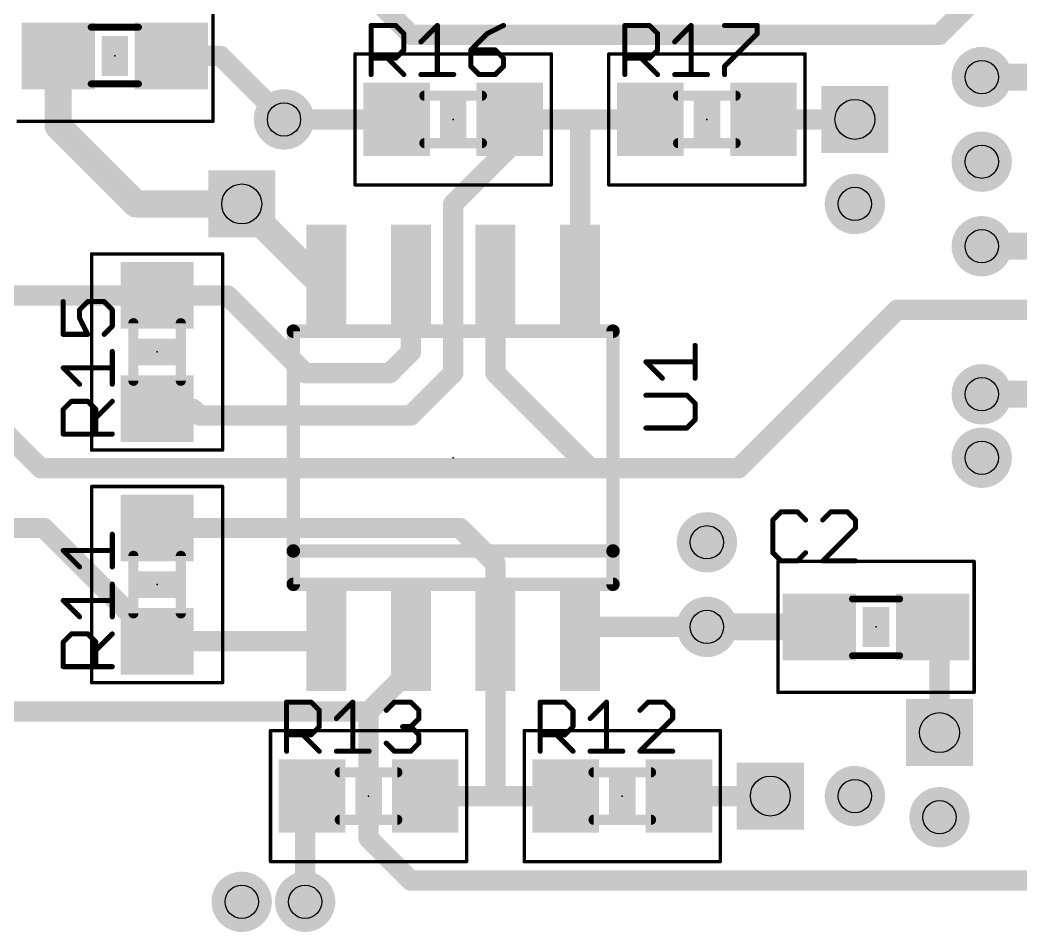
# Model space of a CAD drawing. Extents: x -1 to 68.6, y -1.7 to 63.5.
# Drawn here: x 36.04 to 51.07, y 24.31 to 38 of the extents above; entities that cross this region are included whole.
import ezdxf

# ---------------------------------------------------------------- set-up
doc = ezdxf.new("R2010")
doc.units = 0
for name, color, linetype in [('1', 22, 'CONTINUOUS'), ('18', 82, 'CONTINUOUS'), ('21', 253, 'CONTINUOUS'), ('23', 7, 'CONTINUOUS'), ('25', 253, 'CONTINUOUS'), ('31', 253, 'CONTINUOUS'), ('35', 253, 'CONTINUOUS'), ('39', 22, 'CONTINUOUS'), ('44', 253, 'CONTINUOUS'), ('51', 253, 'CONTINUOUS')]:
    doc.layers.add(name, color=color, linetype=linetype)

# ---------------------------------------------------------------- blocks, each defined once
blk = doc.blocks.new('RECT')
blk.add_solid([(-0.5, -0.5), (0.5, -0.5), (-0.5, 0.5), (0.5, 0.5)])
blk = doc.blocks.new('ROUNDV')
at = {"const_width": 0.5}
blk.add_lwpolyline([(0, -0.25, 1), (0, 0.25, 1), (0, -0.25)], format="xyb", dxfattribs=at)
blk = doc.blocks.new('SQUAREV')
blk.add_solid([(-0.5, -0.5), (0.5, -0.5), (-0.5, 0.5), (0.5, 0.5)])

msp = doc.modelspace()

# ---------------------------------------------------------------- linework, layer by layer
at = {"layer": '1'}
for points, const_width in [([(49.8475, 37.7825), (55.245, 43.18)], 0.3048), ([(41.91, 37.7825), (41.275, 38.4175)], 0.3048), ([(49.8475, 37.7825), (41.91, 37.7825)], 0.3048), ([(36.615, 37.465), (36.615, 36.41)], 0.4064), ([(38.315, 37.465), (39.0525, 37.465)], 0.3048), ([(39.0525, 37.465), (40.005, 36.5125)], 0.3048), ([(51.855, 37.1475), (50.4825, 37.1475)], 0.4064), ([(36.615, 36.41), (37.7825, 35.2425)], 0.4064), ([(40.005, 36.5125), (41.695, 36.5125)], 0.3048), ([(43.18, 36.5125), (43.395, 36.5125)], 0.3048), ([(44.45, 36.5125), (43.395, 36.5125)], 0.3048), ([(43.395, 36.0925), (43.395, 36.5125)], 0.3048), ([(45.505, 36.5125), (44.45, 36.5125)], 0.3048), ([(44.45, 34.1825), (44.45, 36.5125)], 0.3048), ([(48.5775, 36.5125), (47.205, 36.5125)], 0.3048), ([(42.545, 35.2425), (43.395, 36.0925)], 0.3048), ([(37.7825, 35.2425), (39.37, 35.2425)], 0.4064), ([(39.37, 35.2425), (40.43, 34.1825)], 0.4064), ([(42.545, 32.7025), (42.545, 35.2425)], 0.3048), ([(51.855, 34.6075), (50.4825, 34.6075)], 0.4064), ([(40.43, 34.1825), (40.64, 34.1825)], 0.4064), ([(41.91, 33.02), (41.91, 34.1825)], 0.3048), ([(43.18, 34.1825), (43.18, 32.7025)], 0.3048), ([(34.925, 33.87), (38.1, 33.87)], 0.3048), ([(39.155, 33.87), (38.1, 33.87)], 0.3048), ([(39.155, 33.87), (40.3225, 32.7025)], 0.3048), ([(46.8313, 31.2738), (49.2125, 33.655)], 0.3048), ([(49.2125, 33.655), (54.61, 33.655)], 0.3048), ([(41.5925, 32.7025), (41.91, 33.02)], 0.3048), ([(40.3225, 32.7025), (41.5925, 32.7025)], 0.3048), ([(42.545, 32.7025), (41.91, 32.0675)], 0.3048), ([(43.18, 32.7025), (44.6088, 31.2738)], 0.3048), ([(51.855, 32.385), (50.4825, 32.385)], 0.4064), ([(36.3538, 31.2738), (35.4575, 32.17)], 0.3048), ([(38.6325, 32.17), (38.1, 32.17)], 0.3048), ([(38.735, 32.0675), (38.6325, 32.17)], 0.3048), ([(41.91, 32.0675), (38.735, 32.0675)], 0.3048), ([(44.6088, 31.2738), (36.3538, 31.2738)], 0.3048), ([(46.8313, 31.2738), (44.6088, 31.2738)], 0.3048), ([(36.4, 30.3775), (34.925, 30.3775)], 0.3048), ([(38.1, 28.6775), (36.4, 30.3775)], 0.3048), ([(42.6475, 30.3775), (38.1, 30.3775)], 0.3048), ([(43.18, 29.845), (42.6475, 30.3775)], 0.3048), ([(43.18, 29.845), (43.18, 28.6825)], 0.3048), ([(44.45, 28.6825), (44.66, 28.8925)], 0.3048), ([(44.66, 28.8925), (46.355, 28.8925)], 0.3048), ([(48.045, 28.8925), (46.355, 28.8925)], 0.4064), ([(49.745, 28.8925), (49.8475, 28.79)], 0.3048), ([(38.1, 28.6775), (38.105, 28.6825)], 0.4064), ([(49.8475, 28.79), (49.8475, 27.305)], 0.3048), ([(40.635, 28.6775), (38.1, 28.6775)], 0.3048), ([(40.64, 28.6825), (40.635, 28.6775)], 0.3048), ([(41.91, 28.2575), (41.91, 28.6825)], 0.3048), ([(43.18, 28.6825), (43.18, 26.3525)], 0.3048), ([(41.275, 27.6225), (41.91, 28.2575)], 0.3048), ([(35.2425, 27.6225), (41.275, 27.6225)], 0.3048), ([(41.275, 27.6225), (41.275, 25.7175)], 0.3048), ([(40.425, 26.3525), (40.3225, 26.25)], 0.3048), ([(43.18, 26.3525), (42.125, 26.3525)], 0.3048), ([(44.235, 26.3525), (43.18, 26.3525)], 0.3048), ([(45.935, 26.3525), (47.3075, 26.3525)], 0.3048), ([(40.3225, 26.25), (40.3225, 24.765)], 0.3048), ([(41.275, 25.7175), (41.91, 25.0825)], 0.3048), ([(41.91, 25.0825), (52.07, 25.0825)], 0.3048)]:
    msp.add_lwpolyline(points, dxfattribs=dict(at, const_width=const_width))
for points, const_width in [([(41.91, 37.8587, 1), (41.91, 37.7063)], 0.1524), ([(41.8561, 37.7286, 1), (41.9639, 37.8364)], 0.1524), ([(49.7936, 37.8364, 1), (49.9014, 37.7286)], 0.1524), ([(49.8475, 37.7063, 1), (49.8475, 37.8587)], 0.1524), ([(36.7166, 37.465, 1), (36.5134, 37.465)], 0.2032), ([(38.315, 37.5412, 1), (38.315, 37.3888)], 0.1524), ([(39.1064, 37.5189, 1), (38.9986, 37.4111)], 0.1524), ([(39.0525, 37.3888, 1), (39.0525, 37.5412)], 0.1524), ([(50.4825, 37.2491, 1), (50.4825, 37.0459)], 0.2032), ([(36.6868, 36.4818, 1), (36.5432, 36.3382)], 0.2032), ([(40.005, 36.5887, 1), (40.005, 36.4363)], 0.1524), ([(39.9511, 36.4586, 1), (40.0589, 36.5664)], 0.1524), ([(41.695, 36.4363, 1), (41.695, 36.5887)], 0.1524), ([(43.18, 36.5887, 1), (43.18, 36.4363)], 0.1524), ([(43.395, 36.5887, 1), (43.395, 36.4363)], 0.1524), ([(43.4712, 36.5125, 1), (43.3188, 36.5125)], 0.1524), ([(43.395, 36.4363, 1), (43.395, 36.5887)], 0.1524), ([(44.45, 36.5887, 1), (44.45, 36.4363)], 0.1524), ([(44.5262, 36.5125, 1), (44.3738, 36.5125)], 0.1524), ([(44.45, 36.4363, 1), (44.45, 36.5887)], 0.1524), ([(45.505, 36.4363, 1), (45.505, 36.5887)], 0.1524), ([(47.205, 36.5887, 1), (47.205, 36.4363)], 0.1524), ([(48.5775, 36.4363, 1), (48.5775, 36.5887)], 0.1524), ([(36.5134, 36.41, 1), (36.7166, 36.41)], 0.2032), ([(43.4489, 36.0386, 1), (43.3411, 36.1464)], 0.1524), ([(43.3188, 36.0925, 1), (43.4712, 36.0925)], 0.1524), ([(37.7825, 35.3441, 1), (37.7825, 35.1409)], 0.2032), ([(37.7107, 35.1707, 1), (37.8543, 35.3143)], 0.2032), ([(39.4418, 35.3143, 1), (39.2982, 35.1707)], 0.2032), ([(39.37, 35.1409, 1), (39.37, 35.3441)], 0.2032), ([(42.6212, 35.2425, 1), (42.4688, 35.2425)], 0.1524), ([(42.4911, 35.2964, 1), (42.5989, 35.1886)], 0.1524), ([(50.4825, 34.7091, 1), (50.4825, 34.5059)], 0.2032), ([(40.43, 34.2841, 1), (40.43, 34.0809)], 0.2032), ([(40.3582, 34.1107, 1), (40.5018, 34.2543)], 0.2032), ([(40.64, 34.0809, 1), (40.64, 34.2841)], 0.2032), ([(41.9862, 34.1825, 1), (41.8338, 34.1825)], 0.1524), ([(43.2562, 34.1825, 1), (43.1038, 34.1825)], 0.1524), ([(44.3738, 34.1825, 1), (44.5262, 34.1825)], 0.1524), ([(38.1, 33.9462, 1), (38.1, 33.7938)], 0.1524), ([(38.1, 33.7938, 1), (38.1, 33.9462)], 0.1524), ([(39.2089, 33.9239, 1), (39.1011, 33.8161)], 0.1524), ([(39.155, 33.7938, 1), (39.155, 33.9462)], 0.1524), ([(49.2125, 33.7312, 1), (49.2125, 33.5788)], 0.1524), ([(49.2664, 33.6011, 1), (49.1586, 33.7089)], 0.1524), ([(41.8338, 33.02, 1), (41.9862, 33.02)], 0.1524), ([(41.9639, 32.9661, 1), (41.8561, 33.0739)], 0.1524), ([(40.3225, 32.7787, 1), (40.3225, 32.6263)], 0.1524), ([(40.2686, 32.6486, 1), (40.3764, 32.7564)], 0.1524), ([(41.5386, 32.7564, 1), (41.6464, 32.6486)], 0.1524), ([(41.5925, 32.6263, 1), (41.5925, 32.7787)], 0.1524), ([(42.4688, 32.7025, 1), (42.6212, 32.7025)], 0.1524), ([(42.5989, 32.6486, 1), (42.4911, 32.7564)], 0.1524), ([(43.2339, 32.7564, 1), (43.1261, 32.6486)], 0.1524), ([(43.1038, 32.7025, 1), (43.2562, 32.7025)], 0.1524), ([(50.4825, 32.4866, 1), (50.4825, 32.2834)], 0.2032), ([(38.1, 32.2462, 1), (38.1, 32.0938)], 0.1524), ([(38.6864, 32.2239, 1), (38.5786, 32.1161)], 0.1524), ([(38.6325, 32.0938, 1), (38.6325, 32.2462)], 0.1524), ([(38.735, 32.1437, 1), (38.735, 31.9913)], 0.1524), ([(38.6811, 32.0136, 1), (38.7889, 32.1214)], 0.1524), ([(41.8561, 32.1214, 1), (41.9639, 32.0136)], 0.1524), ([(41.91, 31.9913, 1), (41.91, 32.1437)], 0.1524), ([(36.3538, 31.35, 1), (36.3538, 31.1976)], 0.1524), ([(44.6088, 31.35, 1), (44.6088, 31.1976)], 0.1524), ([(44.6088, 31.1976, 1), (44.6088, 31.35)], 0.1524), ([(46.8313, 31.1976, 1), (46.8313, 31.35)], 0.1524), ([(36.2999, 31.2199, 1), (36.4076, 31.3276)], 0.1524), ([(44.5549, 31.2199, 1), (44.6626, 31.3276)], 0.1524), ([(46.7774, 31.3276, 1), (46.8851, 31.2199)], 0.1524), ([(36.4539, 30.4314, 1), (36.3461, 30.3236)], 0.1524), ([(36.4, 30.3013, 1), (36.4, 30.4537)], 0.1524), ([(38.1, 30.4537, 1), (38.1, 30.3013)], 0.1524), ([(42.7014, 30.4314, 1), (42.5936, 30.3236)], 0.1524), ([(42.6475, 30.3013, 1), (42.6475, 30.4537)], 0.1524), ([(43.2562, 29.845, 1), (43.1038, 29.845)], 0.1524), ([(43.1261, 29.7911, 1), (43.2339, 29.8989)], 0.1524), ([(44.66, 28.9687, 1), (44.66, 28.8163)], 0.1524), ([(44.7139, 28.8386, 1), (44.6061, 28.9464)], 0.1524), ([(46.355, 28.9941, 1), (46.355, 28.7909)], 0.2032), ([(46.355, 28.8163, 1), (46.355, 28.9687)], 0.1524), ([(48.045, 28.7909, 1), (48.045, 28.9941)], 0.2032), ([(49.7989, 28.9464, 1), (49.6911, 28.8386)], 0.1524), ([(38.1768, 28.6107, 1), (38.0332, 28.7543)], 0.2032), ([(49.9237, 28.79, 1), (49.7713, 28.79)], 0.1524), ([(49.7936, 28.7361, 1), (49.9014, 28.8439)], 0.1524), ([(38.0282, 28.7493, 1), (38.1718, 28.6057)], 0.2032), ([(38.1, 28.7537, 1), (38.1, 28.6013)], 0.1524), ([(38.0461, 28.6236, 1), (38.1539, 28.7314)], 0.1524), ([(40.5811, 28.7314, 1), (40.6889, 28.6236)], 0.1524), ([(40.6939, 28.6286, 1), (40.5861, 28.7364)], 0.1524), ([(40.635, 28.6013, 1), (40.635, 28.7537)], 0.1524), ([(41.9862, 28.6825, 1), (41.8338, 28.6825)], 0.1524), ([(43.2562, 28.6825, 1), (43.1038, 28.6825)], 0.1524), ([(43.1038, 28.6825, 1), (43.2562, 28.6825)], 0.1524), ([(44.3961, 28.7364, 1), (44.5039, 28.6286)], 0.1524), ([(41.9639, 28.2036, 1), (41.8561, 28.3114)], 0.1524), ([(41.8338, 28.2575, 1), (41.9862, 28.2575)], 0.1524), ([(41.3512, 27.6225, 1), (41.1988, 27.6225)], 0.1524), ([(41.2211, 27.6764, 1), (41.3289, 27.5686)], 0.1524), ([(41.275, 27.5463, 1), (41.275, 27.6987)], 0.1524), ([(49.7713, 27.305, 1), (49.9237, 27.305)], 0.1524), ([(40.4789, 26.2986, 1), (40.3711, 26.4064)], 0.1524), ([(42.125, 26.4287, 1), (42.125, 26.2763)], 0.1524), ([(43.18, 26.4287, 1), (43.18, 26.2763)], 0.1524), ([(43.18, 26.2763, 1), (43.18, 26.4287)], 0.1524), ([(44.235, 26.2763, 1), (44.235, 26.4287)], 0.1524), ([(45.935, 26.4287, 1), (45.935, 26.2763)], 0.1524), ([(47.3075, 26.2763, 1), (47.3075, 26.4287)], 0.1524), ([(40.3987, 26.25, 1), (40.2463, 26.25)], 0.1524), ([(40.2686, 26.3039, 1), (40.3764, 26.1961)], 0.1524), ([(43.1038, 26.3525, 1), (43.2562, 26.3525)], 0.1524), ([(41.3289, 25.7714, 1), (41.2211, 25.6636)], 0.1524), ([(41.1988, 25.7175, 1), (41.3512, 25.7175)], 0.1524), ([(41.91, 25.1587, 1), (41.91, 25.0063)], 0.1524), ([(41.8561, 25.0286, 1), (41.9639, 25.1364)], 0.1524), ([(40.2463, 24.765, 1), (40.3987, 24.765)], 0.1524)]:
    msp.add_lwpolyline(points, format="xyb", dxfattribs=dict(at, const_width=const_width))
at = {"layer": '21', "const_width": 0.2032}
for points in [[(40.145, 30.0325), (40.145, 33.3325)], [(44.945, 33.3325), (44.945, 30.0325)], [(40.145, 29.5325), (40.145, 30.0325)], [(44.945, 30.0325), (40.145, 30.0325)], [(44.945, 30.0325), (44.945, 29.5325)]]:
    msp.add_lwpolyline(points, dxfattribs=at)
at = {"layer": '21', "const_width": 0.1016}
for points in [[(40.1958, 33.3325, 1), (40.0942, 33.3325)], [(44.9958, 33.3325, 1), (44.8942, 33.3325)], [(40.1958, 30.0325, 1), (40.0942, 30.0325)], [(40.145, 30.0833, 1), (40.145, 29.9817)], [(40.0942, 30.0325, 1), (40.1958, 30.0325)], [(44.9958, 30.0325, 1), (44.8942, 30.0325)], [(44.8942, 30.0325, 1), (44.9958, 30.0325)], [(44.945, 29.9817, 1), (44.945, 30.0833)], [(40.0942, 29.5325, 1), (40.1958, 29.5325)], [(44.8942, 29.5325, 1), (44.9958, 29.5325)]]:
    msp.add_lwpolyline(points, format="xyb", dxfattribs=at)
at = {"layer": '23'}
for p in [(37.465, 37.465), (42.545, 36.5125), (46.355, 36.5125), (38.1, 33.02), (42.545, 31.4325), (38.1, 29.5275), (48.895, 28.8925), (41.275, 26.3525), (45.085, 26.3525)]:
    msp.add_point(p, dxfattribs=at)
at = {"layer": '25', "const_width": 0.0381}
for points in [[(41.3321, 37.9228, 1), (41.294, 37.9228)], [(41.3131, 37.9419, 1), (41.3131, 37.9038)], [(41.6952, 37.9363, 1), (41.6682, 37.9094)], [(41.6817, 37.9038, 1), (41.6817, 37.9419)], [(42.3263, 37.9228, 1), (42.2882, 37.9228)], [(42.3207, 37.9094, 1), (42.2938, 37.9363)], [(43.3099, 37.9058, 1), (43.2929, 37.9399)], [(45.1231, 37.9419, 1), (45.1231, 37.9038)], [(45.1422, 37.9228, 1), (45.1041, 37.9228)], [(45.5052, 37.9363, 1), (45.4782, 37.9094)], [(45.4917, 37.9038, 1), (45.4917, 37.9419)], [(46.1363, 37.9228, 1), (46.0982, 37.9228)], [(46.1307, 37.9094, 1), (46.1038, 37.9363)], [(46.6199, 37.9419, 1), (46.6199, 37.9038)], [(47.1305, 37.9228, 1), (47.0924, 37.9228)], [(47.1114, 37.9038, 1), (47.1114, 37.9419)], [(41.8236, 37.8, 1), (41.7855, 37.8)], [(41.7911, 37.7865, 1), (41.8181, 37.8134)], [(43.0472, 37.817, 1), (43.0642, 37.7829)], [(43.0691, 37.7865, 1), (43.0422, 37.8134)], [(45.6336, 37.8, 1), (45.5955, 37.8)], [(45.6011, 37.7865, 1), (45.6281, 37.8134)], [(47.0924, 37.8, 1), (47.1305, 37.8)], [(47.1249, 37.7865, 1), (47.0979, 37.8134)], [(41.8181, 37.5407, 1), (41.7911, 37.5677)], [(42.048, 37.6906, 1), (42.075, 37.6636)], [(42.8099, 37.5733, 1), (42.8099, 37.5352)], [(42.7965, 37.5677, 1), (42.8234, 37.5407)], [(42.829, 37.5542, 1), (42.7909, 37.5542)], [(43.192, 37.5677, 1), (43.1651, 37.5407)], [(43.1785, 37.5352, 1), (43.1785, 37.5733)], [(45.6281, 37.5407, 1), (45.6011, 37.5677)], [(45.858, 37.6906, 1), (45.885, 37.6636)], [(41.3131, 37.4504, 1), (41.3131, 37.4123)], [(41.5723, 37.4448, 1), (41.5454, 37.4179)], [(41.6682, 37.4448, 1), (41.6952, 37.4179)], [(41.6817, 37.4123, 1), (41.6817, 37.4504)], [(41.7855, 37.5542, 1), (41.8236, 37.5542)], [(43.3205, 37.4313, 1), (43.2824, 37.4313)], [(43.2879, 37.4179, 1), (43.3149, 37.4448)], [(45.1231, 37.4504, 1), (45.1231, 37.4123)], [(45.3823, 37.4448, 1), (45.3554, 37.4179)], [(45.4782, 37.4448, 1), (45.5052, 37.4179)], [(45.4917, 37.4123, 1), (45.4917, 37.4504)], [(45.5955, 37.5542, 1), (45.6336, 37.5542)], [(42.8234, 37.3219, 1), (42.7965, 37.295)], [(42.7909, 37.3085, 1), (42.829, 37.3085)], [(43.2824, 37.3085, 1), (43.3205, 37.3085)], [(43.3149, 37.295, 1), (43.2879, 37.3219)], [(46.639, 37.3085, 1), (46.6009, 37.3085)], [(46.6065, 37.3219, 1), (46.6334, 37.295)], [(41.294, 37.1856, 1), (41.3321, 37.1856)], [(41.7911, 37.1721, 1), (41.8181, 37.1991)], [(42.0615, 37.2047, 1), (42.0615, 37.1666)], [(42.2882, 37.1856, 1), (42.3263, 37.1856)], [(42.553, 37.1666, 1), (42.553, 37.2047)], [(42.9328, 37.2047, 1), (42.9328, 37.1666)], [(42.9193, 37.1721, 1), (42.9463, 37.1991)], [(43.1651, 37.1991, 1), (43.192, 37.1721)], [(43.1785, 37.1666, 1), (43.1785, 37.2047)], [(45.1041, 37.1856, 1), (45.1422, 37.1856)], [(45.6011, 37.1721, 1), (45.6281, 37.1991)], [(45.8715, 37.2047, 1), (45.8715, 37.1666)], [(46.0982, 37.1856, 1), (46.1363, 37.1856)], [(46.363, 37.1666, 1), (46.363, 37.2047)], [(46.6009, 37.1856, 1), (46.639, 37.1856)], [(36.7087, 33.7764, 1), (36.6706, 33.7764)], [(36.9219, 33.667, 1), (36.9489, 33.6401)], [(36.9545, 33.6535, 1), (36.9164, 33.6535)], [(37.0583, 33.7955, 1), (37.0583, 33.7574)], [(37.0718, 33.7629, 1), (37.0448, 33.7899)], [(37.3175, 33.7899, 1), (37.2906, 33.7629)], [(37.304, 33.7574, 1), (37.304, 33.7955)], [(37.446, 33.6535, 1), (37.4079, 33.6535)], [(37.4134, 33.6401, 1), (37.4404, 33.667)], [(36.9525, 33.5392, 1), (36.9184, 33.5222)], [(36.9164, 33.5307, 1), (36.9545, 33.5307)], [(37.4079, 33.4078, 1), (37.446, 33.4078)], [(37.4404, 33.3943, 1), (37.4134, 33.4213)], [(36.6897, 33.304, 1), (36.6897, 33.2659)], [(36.6706, 33.2849, 1), (36.7087, 33.2849)], [(37.0412, 33.2764, 1), (37.0753, 33.2935)], [(37.0583, 33.2659, 1), (37.0583, 33.304)], [(37.2906, 33.2984, 1), (37.3175, 33.2715)], [(37.446, 33.028, 1), (37.4079, 33.028)], [(46.1962, 33.1187, 1), (46.1581, 33.1187)], [(36.7031, 32.7957, 1), (36.6762, 32.7688)], [(36.6897, 32.8013, 1), (36.6897, 32.7632)], [(37.4269, 32.7632, 1), (37.4269, 32.8013)], [(45.44, 32.892, 1), (45.44, 32.8539)], [(45.4534, 32.8864, 1), (45.4265, 32.8595)], [(46.1772, 32.8539, 1), (46.1772, 32.892)], [(45.6722, 32.6137, 1), (45.6992, 32.6407)], [(46.1581, 32.6272, 1), (46.1962, 32.6272)], [(36.9219, 32.523, 1), (36.9489, 32.55)], [(37.4079, 32.5365, 1), (37.446, 32.5365)], [(36.8125, 32.2986, 1), (36.8125, 32.2605)], [(36.826, 32.2661, 1), (36.7991, 32.2931)], [(37.0718, 32.2931, 1), (37.0448, 32.2661)], [(37.0583, 32.2605, 1), (37.0583, 32.2986)], [(37.4404, 32.2661, 1), (37.4134, 32.2931)], [(45.44, 32.3893, 1), (45.44, 32.3512)], [(46.0678, 32.3837, 1), (46.0409, 32.3568)], [(46.0543, 32.3512, 1), (46.0543, 32.3893)], [(36.6762, 32.1702, 1), (36.7031, 32.1432)], [(36.7087, 32.1567, 1), (36.6706, 32.1567)], [(37.2002, 32.1567, 1), (37.1621, 32.1567)], [(37.1677, 32.1432, 1), (37.1946, 32.1702)], [(46.1962, 32.2474, 1), (46.1581, 32.2474)], [(46.1637, 32.2339, 1), (46.1907, 32.2609)], [(37.1677, 32.0473, 1), (37.1946, 32.0204)], [(46.1581, 32.0016, 1), (46.1962, 32.0016)], [(46.1907, 31.9882, 1), (46.1637, 32.0151)], [(45.44, 31.8978, 1), (45.44, 31.8597)], [(46.0409, 31.8922, 1), (46.0678, 31.8653)], [(46.0543, 31.8597, 1), (46.0543, 31.8978)], [(36.6897, 31.8072, 1), (36.6897, 31.7691)], [(36.6706, 31.7881, 1), (36.7087, 31.7881)], [(37.1621, 31.7881, 1), (37.2002, 31.7881)], [(37.4269, 31.7691, 1), (37.4269, 31.8072)], [(47.3647, 30.4975, 1), (47.3266, 30.4975)], [(47.3321, 30.5109, 1), (47.3591, 30.484)], [(47.4685, 30.6394, 1), (47.4685, 30.6013)], [(47.4819, 30.6069, 1), (47.455, 30.6338)], [(47.7277, 30.6338, 1), (47.7007, 30.6069)], [(47.7142, 30.6013, 1), (47.7142, 30.6394)], [(47.8236, 30.484, 1), (47.8506, 30.5109)], [(48.0805, 30.5109, 1), (48.1075, 30.484)], [(48.2169, 30.6394, 1), (48.2169, 30.6013)], [(48.2304, 30.6069, 1), (48.2034, 30.6338)], [(48.4761, 30.6338, 1), (48.4492, 30.6069)], [(48.4626, 30.6013, 1), (48.4626, 30.6394)], [(48.6046, 30.4975, 1), (48.5665, 30.4975)], [(48.572, 30.484, 1), (48.599, 30.5109)], [(48.5665, 30.3746, 1), (48.6046, 30.3746)], [(48.599, 30.3611, 1), (48.572, 30.3881)], [(37.446, 30.2839, 1), (37.4079, 30.2839)], [(36.6897, 30.0572, 1), (36.6897, 30.0191)], [(36.7031, 30.0516, 1), (36.6762, 30.0247)], [(37.4269, 30.0191, 1), (37.4269, 30.0572)], [(47.3591, 30.0194, 1), (47.3321, 29.9925)], [(47.3266, 30.006, 1), (47.3647, 30.006)], [(47.4685, 29.9022, 1), (47.4685, 29.8641)], [(47.455, 29.8696, 1), (47.4819, 29.8966)], [(47.7007, 29.8966, 1), (47.7277, 29.8696)], [(47.7142, 29.8641, 1), (47.7142, 29.9022)], [(47.8506, 29.9925, 1), (47.8236, 30.0194)], [(48.094, 29.9022, 1), (48.094, 29.8641)], [(48.0805, 29.8966, 1), (48.1075, 29.8696)], [(48.5855, 29.8641, 1), (48.5855, 29.9022)], [(36.9219, 29.779, 1), (36.9489, 29.8059)], [(37.4079, 29.7924, 1), (37.446, 29.7924)], [(37.446, 29.5355, 1), (37.4079, 29.5355)], [(36.6897, 29.3088, 1), (36.6897, 29.2707)], [(36.7031, 29.3032, 1), (36.6762, 29.2763)], [(37.4269, 29.2707, 1), (37.4269, 29.3088)], [(36.9219, 29.0305, 1), (36.9489, 29.0575)], [(37.4079, 29.044, 1), (37.446, 29.044)], [(36.8125, 28.8061, 1), (36.8125, 28.768)], [(36.826, 28.7736, 1), (36.7991, 28.8006)], [(37.0718, 28.8006, 1), (37.0448, 28.7736)], [(37.0583, 28.768, 1), (37.0583, 28.8061)], [(37.4404, 28.7736, 1), (37.4134, 28.8006)], [(36.6762, 28.6777, 1), (36.7031, 28.6507)], [(36.7087, 28.6642, 1), (36.6706, 28.6642)], [(37.2002, 28.6642, 1), (37.1621, 28.6642)], [(37.1677, 28.5548, 1), (37.1946, 28.5279)], [(37.1677, 28.6507, 1), (37.1946, 28.6777)], [(36.6897, 28.3147, 1), (36.6897, 28.2766)], [(36.6706, 28.2956, 1), (36.7087, 28.2956)], [(37.1621, 28.2956, 1), (37.2002, 28.2956)], [(37.4269, 28.2766, 1), (37.4269, 28.3147)], [(40.0431, 27.7819, 1), (40.0431, 27.7438)], [(40.0622, 27.7628, 1), (40.0241, 27.7628)], [(40.4252, 27.7763, 1), (40.3982, 27.7494)], [(40.4117, 27.7438, 1), (40.4117, 27.7819)], [(40.5536, 27.64, 1), (40.5155, 27.64)], [(40.5211, 27.6265, 1), (40.5481, 27.6534)], [(41.0563, 27.7628, 1), (41.0182, 27.7628)], [(41.0507, 27.7494, 1), (41.0238, 27.7763)], [(41.5265, 27.6534, 1), (41.5534, 27.6265)], [(41.6628, 27.7819, 1), (41.6628, 27.7438)], [(41.6763, 27.7494, 1), (41.6493, 27.7763)], [(41.922, 27.7763, 1), (41.8951, 27.7494)], [(41.9085, 27.7438, 1), (41.9085, 27.7819)], [(42.0505, 27.64, 1), (42.0124, 27.64)], [(42.0179, 27.6265, 1), (42.0449, 27.6534)], [(43.8531, 27.7819, 1), (43.8531, 27.7438)], [(43.8722, 27.7628, 1), (43.8341, 27.7628)], [(44.2352, 27.7763, 1), (44.2082, 27.7494)], [(44.2217, 27.7438, 1), (44.2217, 27.7819)], [(44.3636, 27.64, 1), (44.3255, 27.64)], [(44.3311, 27.6265, 1), (44.3581, 27.6534)], [(44.8663, 27.7628, 1), (44.8282, 27.7628)], [(44.8607, 27.7494, 1), (44.8338, 27.7763)], [(45.3365, 27.6534, 1), (45.3634, 27.6265)], [(45.4728, 27.7819, 1), (45.4728, 27.7438)], [(45.4863, 27.7494, 1), (45.4593, 27.7763)], [(45.732, 27.7763, 1), (45.7051, 27.7494)], [(45.7185, 27.7438, 1), (45.7185, 27.7819)], [(45.8605, 27.64, 1), (45.8224, 27.64)], [(45.8279, 27.6265, 1), (45.8549, 27.6534)], [(40.778, 27.5306, 1), (40.805, 27.5036)], [(42.0124, 27.5171, 1), (42.0505, 27.5171)], [(42.0449, 27.5036, 1), (42.0179, 27.5306)], [(44.588, 27.5306, 1), (44.615, 27.5036)], [(45.8224, 27.5171, 1), (45.8605, 27.5171)], [(45.8549, 27.5036, 1), (45.8279, 27.5306)], [(40.5155, 27.3942, 1), (40.5536, 27.3942)], [(40.5481, 27.3807, 1), (40.5211, 27.4077)], [(41.7857, 27.4133, 1), (41.7857, 27.3752)], [(41.922, 27.4077, 1), (41.8951, 27.3807)], [(41.8951, 27.4077, 1), (41.922, 27.3807)], [(41.9085, 27.3752, 1), (41.9085, 27.4133)], [(44.3255, 27.3942, 1), (44.3636, 27.3942)], [(44.3581, 27.3807, 1), (44.3311, 27.4077)], [(40.0431, 27.2904, 1), (40.0431, 27.2523)], [(40.3023, 27.2848, 1), (40.2754, 27.2579)], [(40.3982, 27.2848, 1), (40.4252, 27.2579)], [(40.4117, 27.2523, 1), (40.4117, 27.2904)], [(42.0505, 27.2713, 1), (42.0124, 27.2713)], [(42.0179, 27.2579, 1), (42.0449, 27.2848)], [(43.8531, 27.2904, 1), (43.8531, 27.2523)], [(44.1123, 27.2848, 1), (44.0854, 27.2579)], [(44.2082, 27.2848, 1), (44.2352, 27.2579)], [(44.2217, 27.2523, 1), (44.2217, 27.2904)], [(40.5211, 27.0121, 1), (40.5481, 27.0391)], [(40.7915, 27.0447, 1), (40.7915, 27.0066)], [(41.283, 27.0066, 1), (41.283, 27.0447)], [(41.5534, 27.1619, 1), (41.5265, 27.135)], [(41.6628, 27.0447, 1), (41.6628, 27.0066)], [(41.6493, 27.0121, 1), (41.6763, 27.0391)], [(41.8951, 27.0391, 1), (41.922, 27.0121)], [(41.9085, 27.0066, 1), (41.9085, 27.0447)], [(42.0124, 27.1485, 1), (42.0505, 27.1485)], [(42.0449, 27.135, 1), (42.0179, 27.1619)], [(44.3311, 27.0121, 1), (44.3581, 27.0391)], [(44.6015, 27.0447, 1), (44.6015, 27.0066)], [(45.093, 27.0066, 1), (45.093, 27.0447)], [(45.3499, 27.0447, 1), (45.3499, 27.0066)], [(45.3365, 27.0391, 1), (45.3634, 27.0121)], [(45.8414, 27.0066, 1), (45.8414, 27.0447)], [(40.0241, 27.0256, 1), (40.0622, 27.0256)], [(41.0182, 27.0256, 1), (41.0563, 27.0256)], [(43.8341, 27.0256, 1), (43.8722, 27.0256)], [(44.8282, 27.0256, 1), (44.8663, 27.0256)]]:
    msp.add_lwpolyline(points, format="xyb", dxfattribs=at)
at = {"layer": '25', "const_width": 0.0762}
for points in [[(41.3131, 37.1856), (41.3131, 37.9228)], [(41.3131, 37.9228), (41.6817, 37.9228)], [(41.6817, 37.9228), (41.8046, 37.8)], [(42.0615, 37.6771), (42.3073, 37.9228)], [(42.3073, 37.9228), (42.3073, 37.1856)], [(43.3014, 37.9228), (43.0557, 37.8)], [(45.1231, 37.1856), (45.1231, 37.9228)], [(45.1231, 37.9228), (45.4917, 37.9228)], [(45.4917, 37.9228), (45.6146, 37.8)], [(45.8715, 37.6771), (46.1173, 37.9228)], [(46.1173, 37.9228), (46.1173, 37.1856)], [(46.6199, 37.9228), (47.1114, 37.9228)], [(47.1114, 37.9228), (47.1114, 37.8)], [(41.8046, 37.8), (41.8046, 37.5542)], [(43.0557, 37.8), (42.8099, 37.5542)], [(45.6146, 37.8), (45.6146, 37.5542)], [(47.1114, 37.8), (46.6199, 37.3085)], [(41.8046, 37.5542), (41.6817, 37.4313)], [(42.8099, 37.5542), (42.8099, 37.3085)], [(43.1785, 37.5542), (42.8099, 37.5542)], [(43.3014, 37.4313), (43.1785, 37.5542)], [(45.6146, 37.5542), (45.4917, 37.4313)], [(41.6817, 37.4313), (41.3131, 37.4313)], [(41.5588, 37.4313), (41.8046, 37.1856)], [(43.3014, 37.3085), (43.3014, 37.4313)], [(45.4917, 37.4313), (45.1231, 37.4313)], [(45.3688, 37.4313), (45.6146, 37.1856)], [(42.8099, 37.3085), (42.9328, 37.1856)], [(43.1785, 37.1856), (43.3014, 37.3085)], [(46.6199, 37.3085), (46.6199, 37.1856)], [(42.0615, 37.1856), (42.553, 37.1856)], [(42.9328, 37.1856), (43.1785, 37.1856)], [(45.8715, 37.1856), (46.363, 37.1856)], [(36.6897, 33.7764), (36.6897, 33.2849)], [(36.9354, 33.6535), (37.0583, 33.7764)], [(36.9354, 33.5307), (36.9354, 33.6535)], [(37.0583, 33.7764), (37.304, 33.7764)], [(37.304, 33.7764), (37.4269, 33.6535)], [(37.4269, 33.6535), (37.4269, 33.4078)], [(37.0583, 33.2849), (36.9354, 33.5307)], [(37.4269, 33.4078), (37.304, 33.2849)], [(36.6897, 33.2849), (37.0583, 33.2849)], [(37.4269, 32.5365), (37.4269, 33.028)], [(46.1772, 32.6272), (46.1772, 33.1187)], [(36.9354, 32.5365), (36.6897, 32.7823)], [(36.6897, 32.7823), (37.4269, 32.7823)], [(45.6857, 32.6272), (45.44, 32.8729)], [(45.44, 32.8729), (46.1772, 32.8729)], [(36.6897, 32.1567), (36.8125, 32.2796)], [(36.8125, 32.2796), (37.0583, 32.2796)], [(37.0583, 32.2796), (37.1812, 32.1567)], [(37.1812, 32.0338), (37.4269, 32.2796)], [(46.0543, 32.3703), (45.44, 32.3703)], [(46.1772, 32.2474), (46.0543, 32.3703)], [(36.6897, 31.7881), (36.6897, 32.1567)], [(37.1812, 32.1567), (37.1812, 31.7881)], [(46.1772, 32.0016), (46.1772, 32.2474)], [(46.0543, 31.8788), (46.1772, 32.0016)], [(45.44, 31.8788), (46.0543, 31.8788)], [(37.4269, 31.7881), (36.6897, 31.7881)], [(47.4685, 30.6203), (47.3456, 30.4975)], [(47.3456, 30.4975), (47.3456, 30.006)], [(47.7142, 30.6203), (47.4685, 30.6203)], [(47.8371, 30.4975), (47.7142, 30.6203)], [(48.2169, 30.6203), (48.094, 30.4975)], [(48.4626, 30.6203), (48.2169, 30.6203)], [(48.5855, 30.4975), (48.4626, 30.6203)], [(48.5855, 30.3746), (48.5855, 30.4975)], [(48.094, 29.8831), (48.5855, 30.3746)], [(37.4269, 29.7924), (37.4269, 30.2839)], [(36.9354, 29.7924), (36.6897, 30.0382)], [(36.6897, 30.0382), (37.4269, 30.0382)], [(47.3456, 30.006), (47.4685, 29.8831)], [(47.4685, 29.8831), (47.7142, 29.8831)], [(47.7142, 29.8831), (47.8371, 30.006)], [(48.5855, 29.8831), (48.094, 29.8831)], [(37.4269, 29.044), (37.4269, 29.5355)], [(36.9354, 29.044), (36.6897, 29.2898)], [(36.6897, 29.2898), (37.4269, 29.2898)], [(36.6897, 28.6642), (36.8125, 28.7871)], [(36.8125, 28.7871), (37.0583, 28.7871)], [(37.0583, 28.7871), (37.1812, 28.6642)], [(37.1812, 28.5413), (37.4269, 28.7871)], [(36.6897, 28.2956), (36.6897, 28.6642)], [(37.1812, 28.6642), (37.1812, 28.2956)], [(37.4269, 28.2956), (36.6897, 28.2956)], [(40.0431, 27.0256), (40.0431, 27.7628)], [(40.0431, 27.7628), (40.4117, 27.7628)], [(40.4117, 27.7628), (40.5346, 27.64)], [(40.5346, 27.64), (40.5346, 27.3942)], [(40.7915, 27.5171), (41.0373, 27.7628)], [(41.0373, 27.7628), (41.0373, 27.0256)], [(41.5399, 27.64), (41.6628, 27.7628)], [(41.6628, 27.7628), (41.9085, 27.7628)], [(41.9085, 27.7628), (42.0314, 27.64)], [(42.0314, 27.64), (42.0314, 27.5171)], [(43.8531, 27.0256), (43.8531, 27.7628)], [(43.8531, 27.7628), (44.2217, 27.7628)], [(44.2217, 27.7628), (44.3446, 27.64)], [(44.3446, 27.64), (44.3446, 27.3942)], [(44.6015, 27.5171), (44.8473, 27.7628)], [(44.8473, 27.7628), (44.8473, 27.0256)], [(45.4728, 27.7628), (45.3499, 27.64)], [(45.7185, 27.7628), (45.4728, 27.7628)], [(45.8414, 27.64), (45.7185, 27.7628)], [(45.8414, 27.5171), (45.8414, 27.64)], [(42.0314, 27.5171), (41.9085, 27.3942)], [(45.3499, 27.0256), (45.8414, 27.5171)], [(40.5346, 27.3942), (40.4117, 27.2713)], [(41.9085, 27.3942), (41.7857, 27.3942)], [(41.9085, 27.3942), (42.0314, 27.2713)], [(44.3446, 27.3942), (44.2217, 27.2713)], [(40.4117, 27.2713), (40.0431, 27.2713)], [(40.2888, 27.2713), (40.5346, 27.0256)], [(42.0314, 27.2713), (42.0314, 27.1485)], [(44.2217, 27.2713), (43.8531, 27.2713)], [(44.0988, 27.2713), (44.3446, 27.0256)], [(40.7915, 27.0256), (41.283, 27.0256)], [(41.6628, 27.0256), (41.5399, 27.1485)], [(41.9085, 27.0256), (41.6628, 27.0256)], [(42.0314, 27.1485), (41.9085, 27.0256)], [(44.6015, 27.0256), (45.093, 27.0256)], [(45.8414, 27.0256), (45.3499, 27.0256)]]:
    msp.add_lwpolyline(points, dxfattribs=at)
at = {"layer": '39', "const_width": 0.0508}
for points in [[(38.938, 38.448), (38.938, 36.482)], [(41.072, 35.5295), (41.072, 37.4955)], [(41.072, 37.4955), (44.018, 37.4955)], [(44.018, 37.4955), (44.018, 35.5295)], [(44.882, 35.5295), (44.882, 37.4955)], [(44.882, 37.4955), (47.828, 37.4955)], [(47.828, 37.4955), (47.828, 35.5295)], [(38.938, 36.482), (35.992, 36.482)], [(44.018, 35.5295), (41.072, 35.5295)], [(47.828, 35.5295), (44.882, 35.5295)], [(37.117, 31.547), (37.117, 34.493)], [(37.117, 34.493), (39.083, 34.493)], [(39.083, 34.493), (39.083, 31.547)], [(39.083, 31.547), (37.117, 31.547)], [(37.117, 28.0545), (37.117, 31.0005)], [(37.117, 31.0005), (39.083, 31.0005)], [(39.083, 31.0005), (39.083, 28.0545)], [(47.422, 27.9095), (47.422, 29.8755)], [(47.422, 29.8755), (50.368, 29.8755)], [(50.368, 29.8755), (50.368, 27.9095)], [(39.083, 28.0545), (37.117, 28.0545)], [(50.368, 27.9095), (47.422, 27.9095)], [(39.802, 25.3695), (39.802, 27.3355)], [(39.802, 27.3355), (42.748, 27.3355)], [(42.748, 27.3355), (42.748, 25.3695)], [(43.612, 25.3695), (43.612, 27.3355)], [(43.612, 27.3355), (46.558, 27.3355)], [(46.558, 27.3355), (46.558, 25.3695)], [(42.748, 25.3695), (39.802, 25.3695)], [(46.558, 25.3695), (43.612, 25.3695)]]:
    msp.add_lwpolyline(points, dxfattribs=at)
at = {"layer": '39', "const_width": 0.0254}
for points in [[(41.0847, 37.4955, 1), (41.0593, 37.4955)], [(41.072, 37.5082, 1), (41.072, 37.4828)], [(44.0307, 37.4955, 1), (44.0053, 37.4955)], [(44.018, 37.4828, 1), (44.018, 37.5082)], [(44.8947, 37.4955, 1), (44.8693, 37.4955)], [(44.882, 37.5082, 1), (44.882, 37.4828)], [(47.8407, 37.4955, 1), (47.8153, 37.4955)], [(47.828, 37.4828, 1), (47.828, 37.5082)], [(38.9253, 36.482, 1), (38.9507, 36.482)], [(38.938, 36.4693, 1), (38.938, 36.4947)], [(41.072, 35.5422, 1), (41.072, 35.5168)], [(41.0593, 35.5295, 1), (41.0847, 35.5295)], [(44.0053, 35.5295, 1), (44.0307, 35.5295)], [(44.018, 35.5168, 1), (44.018, 35.5422)], [(44.882, 35.5422, 1), (44.882, 35.5168)], [(44.8693, 35.5295, 1), (44.8947, 35.5295)], [(47.8153, 35.5295, 1), (47.8407, 35.5295)], [(47.828, 35.5168, 1), (47.828, 35.5422)], [(37.1297, 34.493, 1), (37.1043, 34.493)], [(37.117, 34.5057, 1), (37.117, 34.4803)], [(39.0957, 34.493, 1), (39.0703, 34.493)], [(39.083, 34.4803, 1), (39.083, 34.5057)], [(37.117, 31.5597, 1), (37.117, 31.5343)], [(39.083, 31.5343, 1), (39.083, 31.5597)], [(37.1043, 31.547, 1), (37.1297, 31.547)], [(39.0703, 31.547, 1), (39.0957, 31.547)], [(37.1297, 31.0005, 1), (37.1043, 31.0005)], [(37.117, 31.0132, 1), (37.117, 30.9878)], [(39.0957, 31.0005, 1), (39.0703, 31.0005)], [(39.083, 30.9878, 1), (39.083, 31.0132)], [(47.4347, 29.8755, 1), (47.4093, 29.8755)], [(47.422, 29.8882, 1), (47.422, 29.8628)], [(50.3807, 29.8755, 1), (50.3553, 29.8755)], [(50.368, 29.8628, 1), (50.368, 29.8882)], [(37.117, 28.0672, 1), (37.117, 28.0418)], [(37.1043, 28.0545, 1), (37.1297, 28.0545)], [(39.0703, 28.0545, 1), (39.0957, 28.0545)], [(39.083, 28.0418, 1), (39.083, 28.0672)], [(47.422, 27.9222, 1), (47.422, 27.8968)], [(47.4093, 27.9095, 1), (47.4347, 27.9095)], [(50.3553, 27.9095, 1), (50.3807, 27.9095)], [(50.368, 27.8968, 1), (50.368, 27.9222)], [(39.8147, 27.3355, 1), (39.7893, 27.3355)], [(39.802, 27.3482, 1), (39.802, 27.3228)], [(42.7607, 27.3355, 1), (42.7353, 27.3355)], [(42.748, 27.3228, 1), (42.748, 27.3482)], [(43.6247, 27.3355, 1), (43.5993, 27.3355)], [(43.612, 27.3482, 1), (43.612, 27.3228)], [(46.5707, 27.3355, 1), (46.5453, 27.3355)], [(46.558, 27.3228, 1), (46.558, 27.3482)], [(39.802, 25.3822, 1), (39.802, 25.3568)], [(39.7893, 25.3695, 1), (39.8147, 25.3695)], [(42.7353, 25.3695, 1), (42.7607, 25.3695)], [(42.748, 25.3568, 1), (42.748, 25.3822)], [(43.612, 25.3822, 1), (43.612, 25.3568)], [(43.5993, 25.3695, 1), (43.6247, 25.3695)], [(46.5453, 25.3695, 1), (46.5707, 25.3695)], [(46.558, 25.3568, 1), (46.558, 25.3822)]]:
    msp.add_lwpolyline(points, format="xyb", dxfattribs=at)
at = {"layer": '44'}
for centre, radius in [((50.4825, 37.1475), 0.25), ((40.005, 36.5125), 0.25), ((48.5775, 36.5125), 0.3), ((50.4825, 35.8775), 0.25), ((39.37, 35.2425), 0.3), ((48.5775, 35.2425), 0.25), ((50.4825, 34.6075), 0.25), ((50.4825, 32.385), 0.25), ((50.4825, 31.4325), 0.25), ((46.355, 30.1625), 0.25), ((46.355, 28.8925), 0.25), ((49.8475, 27.305), 0.3), ((47.3075, 26.3525), 0.3), ((48.5775, 26.3525), 0.25), ((49.8475, 26.035), 0.25), ((39.37, 24.765), 0.25), ((40.3225, 24.765), 0.25)]:
    msp.add_circle(centre, radius, dxfattribs=at)
at = {"layer": '51'}
for points, const_width in [([(37.109, 37.897), (37.821, 37.897)], 0.1016), ([(37.109, 37.046), (37.821, 37.046)], 0.1016), ([(42.977, 36.8685), (42.113, 36.8685)], 0.1524), ([(46.787, 36.8685), (45.923, 36.8685)], 0.1524), ([(42.113, 36.1565), (42.977, 36.1565)], 0.1524), ([(45.923, 36.1565), (46.787, 36.1565)], 0.1524), ([(37.744, 33.452), (37.744, 32.588)], 0.1524), ([(38.456, 32.588), (38.456, 33.452)], 0.1524), ([(40.145, 33.3325), (44.945, 33.3325)], 0.2032), ([(37.744, 29.9595), (37.744, 29.0955)], 0.1524), ([(38.456, 29.0955), (38.456, 29.9595)], 0.1524), ([(44.945, 29.5325), (40.145, 29.5325)], 0.2032), ([(49.251, 29.3115), (48.539, 29.3115)], 0.1016), ([(49.251, 28.4605), (48.539, 28.4605)], 0.1016), ([(41.707, 26.7085), (40.843, 26.7085)], 0.1524), ([(45.517, 26.7085), (44.653, 26.7085)], 0.1524), ([(40.843, 25.9965), (41.707, 25.9965)], 0.1524), ([(44.653, 25.9965), (45.517, 25.9965)], 0.1524)]:
    msp.add_lwpolyline(points, dxfattribs=dict(at, const_width=const_width))
for points, const_width in [([(37.109, 37.9224, 1), (37.109, 37.8716)], 0.0508), ([(37.821, 37.8716, 1), (37.821, 37.9224)], 0.0508), ([(37.109, 37.0714, 1), (37.109, 37.0206)], 0.0508), ([(37.821, 37.0206, 1), (37.821, 37.0714)], 0.0508), ([(42.113, 36.9066, 1), (42.113, 36.8304)], 0.0762), ([(42.977, 36.8304, 1), (42.977, 36.9066)], 0.0762), ([(45.923, 36.9066, 1), (45.923, 36.8304)], 0.0762), ([(46.787, 36.8304, 1), (46.787, 36.9066)], 0.0762), ([(42.113, 36.1946, 1), (42.113, 36.1184)], 0.0762), ([(42.977, 36.1184, 1), (42.977, 36.1946)], 0.0762), ([(45.923, 36.1946, 1), (45.923, 36.1184)], 0.0762), ([(46.787, 36.1184, 1), (46.787, 36.1946)], 0.0762), ([(37.7821, 33.452, 1), (37.7059, 33.452)], 0.0762), ([(38.4941, 33.452, 1), (38.4179, 33.452)], 0.0762), ([(40.145, 33.3833, 1), (40.145, 33.2817)], 0.1016), ([(44.945, 33.2817, 1), (44.945, 33.3833)], 0.1016), ([(37.7059, 32.588, 1), (37.7821, 32.588)], 0.0762), ([(38.4179, 32.588, 1), (38.4941, 32.588)], 0.0762), ([(37.7821, 29.9595, 1), (37.7059, 29.9595)], 0.0762), ([(38.4941, 29.9595, 1), (38.4179, 29.9595)], 0.0762), ([(40.145, 29.5833, 1), (40.145, 29.4817)], 0.1016), ([(44.945, 29.4817, 1), (44.945, 29.5833)], 0.1016), ([(48.539, 29.3369, 1), (48.539, 29.2861)], 0.0508), ([(49.251, 29.2861, 1), (49.251, 29.3369)], 0.0508), ([(37.7059, 29.0955, 1), (37.7821, 29.0955)], 0.0762), ([(38.4179, 29.0955, 1), (38.4941, 29.0955)], 0.0762), ([(48.539, 28.4859, 1), (48.539, 28.4351)], 0.0508), ([(49.251, 28.4351, 1), (49.251, 28.4859)], 0.0508), ([(40.843, 26.7466, 1), (40.843, 26.6704)], 0.0762), ([(41.707, 26.6704, 1), (41.707, 26.7466)], 0.0762), ([(44.653, 26.7466, 1), (44.653, 26.6704)], 0.0762), ([(45.517, 26.6704, 1), (45.517, 26.7466)], 0.0762), ([(40.843, 26.0346, 1), (40.843, 25.9584)], 0.0762), ([(41.707, 25.9584, 1), (41.707, 26.0346)], 0.0762), ([(44.653, 26.0346, 1), (44.653, 25.9584)], 0.0762), ([(45.517, 25.9584, 1), (45.517, 26.0346)], 0.0762)]:
    msp.add_lwpolyline(points, format="xyb", dxfattribs=dict(at, const_width=const_width))

# ---------------------------------------------------------------- block references
at = {"layer": '1', "xscale": 1.1}
for p in [(36.615, 37.465), (38.315, 37.465)]:
    msp.add_blockref('RECT', p, dxfattribs=at)
at = {"layer": '1', "yscale": 1.1}
for p, rotation in [((41.695, 36.5125), 180), ((43.395, 36.5125), 180), ((45.505, 36.5125), 180), ((47.205, 36.5125), 180), ((38.1, 33.87), 270), ((38.1, 32.17), 270), ((38.1, 30.3775), 90), ((38.1, 28.6775), 90), ((40.425, 26.3525), 180), ((42.125, 26.3525), 180), ((44.235, 26.3525), 180), ((45.935, 26.3525), 180)]:
    msp.add_blockref('RECT', p, dxfattribs=dict(at, rotation=rotation))
at = {"layer": '1', "xscale": 0.6, "yscale": 1.5}
for p in [(40.64, 34.1825), (41.91, 34.1825), (43.18, 34.1825), (44.45, 34.1825), (40.64, 28.6825), (41.91, 28.6825), (43.18, 28.6825), (44.45, 28.6825)]:
    msp.add_blockref('RECT', p, dxfattribs=at)
at = {"layer": '1', "xscale": 1.1, "rotation": 180}
for p in [(48.045, 28.8925), (49.745, 28.8925)]:
    msp.add_blockref('RECT', p, dxfattribs=at)
at = {"layer": '18'}
for name, p, xscale, yscale in [('ROUNDV', (50.4825, 37.1475), 0.9064, 0.9064), ('ROUNDV', (50.4825, 37.1475), 0.9064, 0.9064), ('SQUAREV', (48.5775, 36.5125), 1.0064, 1.0064), ('SQUAREV', (48.5775, 36.5125), 1.0064, 1.0064), ('ROUNDV', (40.005, 36.5125), 0.9064, 0.9064), ('ROUNDV', (40.005, 36.5125), 0.9064, 0.9064), ('ROUNDV', (50.4825, 35.8775), 0.9064, 0.9064), ('ROUNDV', (50.4825, 35.8775), 0.9064, 0.9064), ('SQUAREV', (39.37, 35.2425), 1.0064, 1.0064), ('SQUAREV', (39.37, 35.2425), 1.0064, 1.0064), ('ROUNDV', (48.5775, 35.2425), 0.9064, 0.9064), ('ROUNDV', (48.5775, 35.2425), 0.9064, 0.9064), ('ROUNDV', (50.4825, 34.6075), 0.9064, 0.9064), ('ROUNDV', (50.4825, 34.6075), 0.9064, 0.9064), ('ROUNDV', (50.4825, 32.385), 0.9064, 0.9064), ('ROUNDV', (50.4825, 32.385), 0.9064, 0.9064), ('ROUNDV', (50.4825, 31.4325), 0.9064, 0.9064), ('ROUNDV', (50.4825, 31.4325), 0.9064, 0.9064), ('ROUNDV', (46.355, 30.1625), 0.9064, 0.9064), ('ROUNDV', (46.355, 30.1625), 0.9064, 0.9064), ('ROUNDV', (46.355, 28.8925), 0.9064, 0.9064), ('ROUNDV', (46.355, 28.8925), 0.9064, 0.9064), ('SQUAREV', (49.8475, 27.305), 1.0064, 1.0064), ('SQUAREV', (49.8475, 27.305), 1.0064, 1.0064), ('SQUAREV', (47.3075, 26.3525), 1.0064, 1.0064), ('SQUAREV', (47.3075, 26.3525), 1.0064, 1.0064), ('ROUNDV', (48.5775, 26.3525), 0.9064, 0.9064), ('ROUNDV', (48.5775, 26.3525), 0.9064, 0.9064), ('ROUNDV', (49.8475, 26.035), 0.9064, 0.9064), ('ROUNDV', (49.8475, 26.035), 0.9064, 0.9064), ('ROUNDV', (39.37, 24.765), 0.9064, 0.9064), ('ROUNDV', (39.37, 24.765), 0.9064, 0.9064), ('ROUNDV', (40.3225, 24.765), 0.9064, 0.9064), ('ROUNDV', (40.3225, 24.765), 0.9064, 0.9064)]:
    msp.add_blockref(name, p, dxfattribs=dict(at, xscale=xscale, yscale=yscale))
at = {"layer": '31', "xscale": 1.1}
for p in [(36.615, 37.465), (38.315, 37.465)]:
    msp.add_blockref('RECT', p, dxfattribs=at)
at = {"layer": '31', "yscale": 1.1}
for p, rotation in [((41.695, 36.5125), 180), ((43.395, 36.5125), 180), ((45.505, 36.5125), 180), ((47.205, 36.5125), 180), ((38.1, 33.87), 270), ((38.1, 32.17), 270), ((38.1, 30.3775), 90), ((38.1, 28.6775), 90), ((40.425, 26.3525), 180), ((42.125, 26.3525), 180), ((44.235, 26.3525), 180), ((45.935, 26.3525), 180)]:
    msp.add_blockref('RECT', p, dxfattribs=dict(at, rotation=rotation))
at = {"layer": '31', "xscale": 0.6, "yscale": 1.5}
for p in [(40.64, 34.1825), (41.91, 34.1825), (43.18, 34.1825), (44.45, 34.1825), (40.64, 28.6825), (41.91, 28.6825), (43.18, 28.6825), (44.45, 28.6825)]:
    msp.add_blockref('RECT', p, dxfattribs=at)
at = {"layer": '31', "xscale": 1.1, "rotation": 180}
for p in [(48.045, 28.8925), (49.745, 28.8925)]:
    msp.add_blockref('RECT', p, dxfattribs=at)
at = {"layer": '35', "xscale": 0.3998, "yscale": 0.6}
msp.add_blockref('RECT', (37.465, 37.465), dxfattribs=at)
at = {"layer": '35', "xscale": 0.3998}
for p, yscale, rotation in [((42.545, 36.5125), 0.8002, 180), ((46.355, 36.5125), 0.8002, 180), ((38.1, 33.02), 0.8002, 270), ((38.1, 29.5275), 0.8002, 90), ((48.895, 28.8925), 0.6, 180), ((41.275, 26.3525), 0.8002, 180), ((45.085, 26.3525), 0.8002, 180)]:
    msp.add_blockref('RECT', p, dxfattribs=dict(at, yscale=yscale, rotation=rotation))
at = {"layer": '51'}
for p, xscale, yscale in [((36.8769, 37.4701), 0.5001, 0.95), ((38.0453, 37.4701), 0.5001, 0.95), ((40.64, 33.9825), 0.49, 1.1), ((41.91, 33.9825), 0.49, 1.1), ((43.18, 33.9825), 0.49, 1.1), ((44.45, 33.9825), 0.49, 1.1), ((40.64, 28.8825), 0.49, 1.1), ((41.91, 28.8825), 0.49, 1.1), ((43.18, 28.8825), 0.49, 1.1), ((44.45, 28.8825), 0.49, 1.1)]:
    msp.add_blockref('RECT', p, dxfattribs=dict(at, xscale=xscale, yscale=yscale))
for p, xscale, yscale, rotation in [((41.91, 36.5125), 0.4064, 0.8636, 180), ((43.18, 36.5125), 0.4064, 0.8636, 180), ((45.72, 36.5125), 0.4064, 0.8636, 180), ((46.99, 36.5125), 0.4064, 0.8636, 180), ((38.1, 33.655), 0.4064, 0.8636, 270), ((38.1, 32.385), 0.4064, 0.8636, 270), ((38.1, 30.1625), 0.4064, 0.8636, 90), ((48.3148, 28.8874), 0.5001, 0.95, 180), ((49.4832, 28.8874), 0.5001, 0.95, 180), ((38.1, 28.8925), 0.4064, 0.8636, 90), ((40.64, 26.3525), 0.4064, 0.8636, 180), ((41.91, 26.3525), 0.4064, 0.8636, 180), ((44.45, 26.3525), 0.4064, 0.8636, 180), ((45.72, 26.3525), 0.4064, 0.8636, 180)]:
    msp.add_blockref('RECT', p, dxfattribs=dict(at, xscale=xscale, yscale=yscale, rotation=rotation))

doc.saveas('drawing.dxf')
